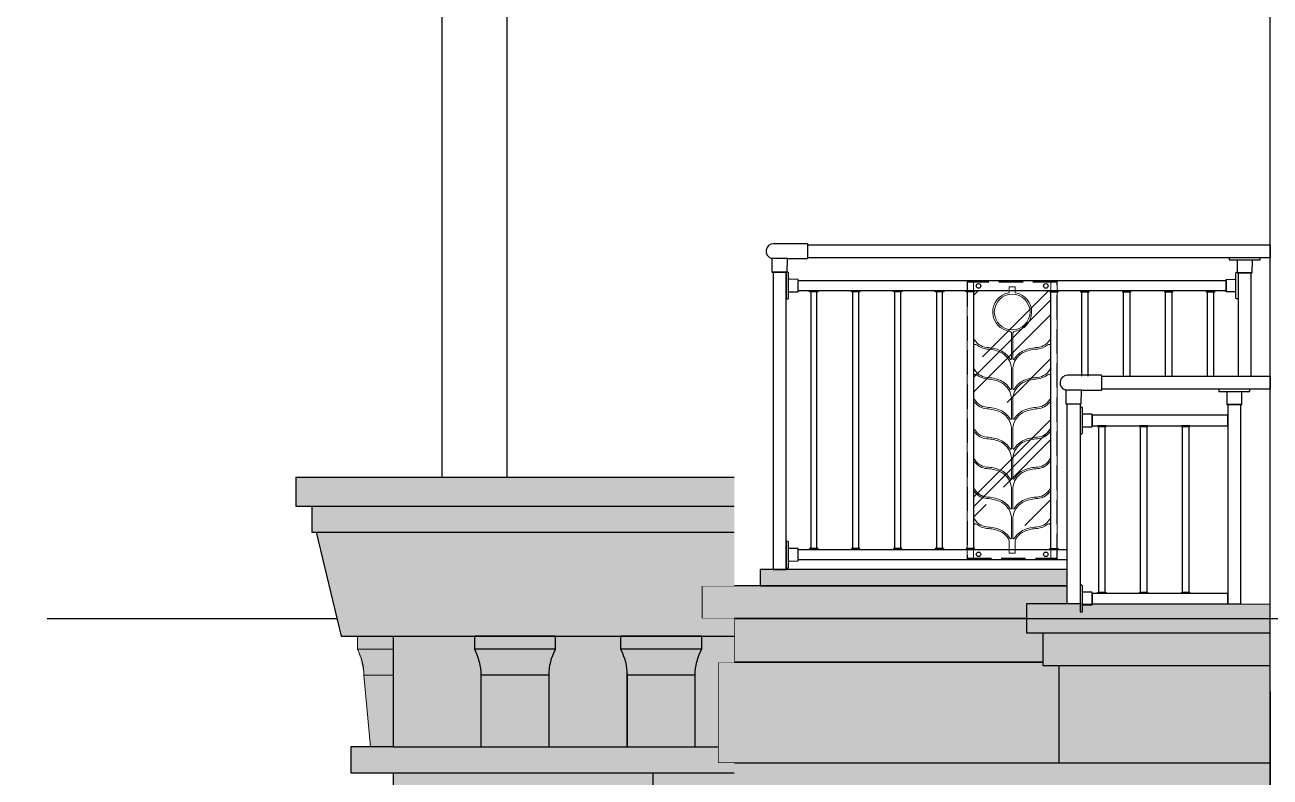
# Model space of a CAD drawing. Extents: x -12446 to 284554, y -295110 to 165007.
# Drawn here: x 126565 to 130399, y -247043 to -244728 of the extents above; entities that cross this region are included whole.
import ezdxf

# ---------------------------------------------------------------- set-up
doc = ezdxf.new("R2010")
doc.units = 0
doc.header["$LTSCALE"] = 1000
doc.linetypes.add('AX-14-E$0$DASH', pattern=[0.35, 0.25, -0.1])
doc.linetypes.add('AX-14-E$0$DOTE', pattern=[2.4200000000000004, 2, -0.2, 0.02, -0.2])
doc.layers.get('0').update_dxf_attribs({"linetype": 'CONTINUOUS'})
doc.layers.get('Defpoints').update_dxf_attribs({"linetype": 'CONTINUOUS'})
for name, color, linetype in [('A-Anno-Note', 241, 'CONTINUOUS'), ('AX-14-comp-tc$0$AX-T-LMCZ-Z$1$AX-13-E01-E03$0$家具与填充', 251, 'CONTINUOUS'), ('AX-14-comp-tc$0$灰褐色真石漆', 15, 'CONTINUOUS'), ('AX-14-E$0$A-Detl-Thin', 131, 'CONTINUOUS'), ('AX-14-E$0$A-elev-FIXT', 9, 'CONTINUOUS'), ('AX-14-E$0$A-elev-HRAL', 61, 'CONTINUOUS'), ('AX-14-E$0$A-Elev-line1', 53, 'CONTINUOUS'), ('AX-14-E$0$A-Elev-line3', 40, 'CONTINUOUS'), ('AX-14-E$0$A-elev-XFINE', 8, 'CONTINUOUS'), ('AX-14-E$0$PUB_HATCH', 8, 'CONTINUOUS'), ('AX-14-E$0$栏杆型材', 82, 'CONTINUOUS'), ('AX-14-E$0$阳台栏杆扶手', 82, 'CONTINUOUS')]:
    doc.layers.add(name, color=color, linetype=linetype)
doc.layers.add('AX-14-E$0$A-Grid', color=222, linetype='AX-14-E$0$DOTE', plot=False)
for name, color, linetype, lineweight in [('AX-14-E$0$A-Wall-stru', 4, 'CONTINUOUS', 30), ('AX-14-E$0$花形线', 241, 'CONTINUOUS', 15), ('AX-14-E$0$饰面层', 43, 'CONTINUOUS', 0)]:
    doc.layers.add(name, color=color, linetype=linetype, lineweight=lineweight)

# ---------------------------------------------------------------- blocks, each defined once
blk = doc.blocks.new('AX-14-E$0$4080转角立图')
at = {"layer": 'AX-14-E$0$A-elev-FIXT', "linetype": 'Continuous'}
blk.add_line((25.55522843915969, 41.9922859473736), (-24.30321649741381, 41.9922859473736), dxfattribs=at)
blk.add_lwpolyline([(-25.29782274598256, 42.9517344115302, -0.3271392253384975), (-24.22508311690763, 41.53998265002156), (-23.50000002561137, 0), (23.50000002561137, 0), (24.2073870995082, 40.52617865166394, -0.4091108014680134), (25.70715864608064, 42.00000004569301), (85.25000008335337, 42.00000003812602, 0.4142135623730951), (86.75000008707866, 43.50000004190952), (86.75000008707866, 86.50000009016367, 0.4142135623730951), (85.25000008335337, 88.00000009400537), (-18.75000002095476, 88.00000009400537, 0.8651570106099542)], format="xyb", close=True, dxfattribs=at)
blk = doc.blocks.new('AX-14-E$0$32固定座立面')
at = {"layer": 'AX-14-E$0$栏杆型材', "color": 6, "linetype": 'Continuous'}
blk.add_line((-7.000000000029103, -22.48393362967181), (-7.000000000029103, 22.48393362967181), dxfattribs=at)
blk.add_lwpolyline([(-7.000000000029103, -22.48393363013747, 0.4116598905253932), (-9.973820392653579, -19.48404786120226), (-36.00872653194528, -19.25684467663814, -0.411659890479309), (-36.99999999529972, -18.25688275466382), (-36.99999999529972, 18.25688275466382, -0.411659890479309), (-36.00872653194528, 19.25684467663814), (-9.973820392653579, 19.48404786120226, 0.4116598904800121), (-7.000000000029103, 22.48393362967181), (-7.000000000014551, 39.03737757549971, -0.4116598903650479), (-5.017453071239287, 41.03730142168934), (0, 41.08108807232929), (0, -41.08108807232929), (-5.017453071239287, -41.03730142167478, -0.41165989040972), (-7.000000000014551, -39.03737757517956)], format="xyb", close=True, dxfattribs=at)
blk = doc.blocks.new('AX-14-E$0$40固定座立图')
at = {"layer": 'AX-14-E$0$A-elev-HRAL', "color": 6, "linetype": 'Continuous'}
blk.add_line((-26.48393362914794, -7), (26.48393362914794, -6.999999999985447), dxfattribs=at)
blk.add_lwpolyline([(48.03730141787673, -5.017453072752687), (48.08108807106328, 0), (-48.08108807106328, 0), (-48.03730141787673, -5.017453072723583, 0.4116598905572963), (-46.03737757392809, -6.999999999985447), (-26.48393362913339, -7, -0.4116598905270585), (-23.48404786067839, -9.97382039311924), (-23.16957599873422, -46.00872653110127, 0.4116598905130126), (-22.16961407421331, -46.99999999710416), (22.16961407421331, -46.99999999710416, 0.4116598905256279), (23.16957599871967, -46.00872653104306), (23.48404786066385, -9.973820392930064, -0.4116598905116063), (26.48393362913339, -6.999999999985447), (46.03737757392809, -7.000000000014551, 0.4116598905572963)], format="xyb", close=True, dxfattribs=at)
blk = doc.blocks.new('*U292')
at = {"layer": 'AX-14-E$0$A-elev-HRAL', "ltscale": 10}
for points in [[(12.5000000000291, 257.9999999999854, -0.4142135623730951), (13.0000000000291, 257.4999999999854), (13.0000000000291, 255.4999999999854, -0.4142135623730951), (12.5000000000291, 254.9999999999854), (-12.4999999999709, 254.9999999999854, -0.4142135623730951), (-12.9999999999709, 255.4999999999854), (-12.9999999999709, 257.4999999999854, -0.4142135623730951), (-12.4999999999709, 257.9999999999854)], [(12.5000000000291, -258, 0.4142135623730951), (13.0000000000291, -257.5), (13.0000000000291, -255.5, 0.4142135623730951), (12.5000000000291, -255), (-12.4999999999709, -255, 0.4142135623730951), (-12.9999999999709, -255.5), (-12.9999999999709, -257.5, 0.4142135623730951), (-12.4999999999709, -258)]]:
    blk.add_lwpolyline(points, format="xyb", close=True, dxfattribs=at)
blk.add_lwpolyline([(-9.499999999970896, -255), (9.500000000029104, -255), (9.500000000029104, 254.9999999999854), (-9.499999999970896, 254.9999999999854)], close=True, dxfattribs=at)
blk = doc.blocks.new('AX-14-E$0$A$C44E360B9')
blk.add_wipeout([(21.52201051346492, 25.08124288590625), (646.5624737254673, 25.08124288590625), (646.5624737254673, 725.0812428859062), (21.52201051346492, 725.0812428859062)]).dxf.layer = 'AX-14-E$0$A-Detl-Thin'
at = {"layer": 'AX-14-E$0$栏杆型材'}
for points in [[(21.52201051346492, 640.0812428262434), (61.52201051346492, 640.0812428262434), (61.52201051346492, 25.08124288584804), (21.52201051346492, 25.08124288584804)], [(516.5624737252947, 604.9633142991224), (98.52201050880831, 604.9633142991224), (98.52201050880831, 572.9633142991224), (516.5624737252947, 572.9633142991224)], [(516.5624737251783, 57.08124288584804), (98.52201050880831, 57.08124288584804), (98.52201050880831, 25.08124288584804), (516.5624737251783, 25.08124288584804)]]:
    blk.add_lwpolyline(points, close=True, dxfattribs=at)
at = {"layer": 'AX-14-E$0$栏杆型材', "elevation": 0.0002104150417961952}
blk.add_lwpolyline([(556.5624737252947, 638.0812428887584), (516.5624737252947, 638.0812428887584), (516.5624737252947, 25.08124288584804), (556.5624737252947, 25.08124288584804)], close=True, dxfattribs=at)
at = {"layer": 'AX-14-E$0$阳台栏杆扶手'}
blk.add_lwpolyline([(646.5624737254693, 685.0812428859062), (128.2720106005436, 685.081242885848), (128.2720106005436, 725.081242885848), (646.5624737254693, 725.0812428859062)], close=True, dxfattribs=at)
at = {"layer": 'AX-14-E$0$A-elev-HRAL'}
for name, p in [('AX-14-E$0$4080转角立图', (41.52201051346492, 640.0812428262434)), ('AX-14-E$0$40固定座立图', (536.5624737252947, 685.081242885848, 0.0002104149164841726))]:
    blk.add_blockref(name, p, dxfattribs=at)
at = {"layer": 'AX-14-E$0$A-elev-HRAL', "xscale": -1}
for p in [(61.52201051346492, 588.9633142991224), (61.52201051346492, 41.08124288584804)]:
    blk.add_blockref('AX-14-E$0$32固定座立面', p, dxfattribs=at)
at = {"layer": 'AX-14-E$0$A-elev-HRAL', "color": 0, "linetype": 'ByBlock', "lineweight": -2, "extrusion": (0, 0, -1), "zscale": -1}
for p in [(-128.5220105134649, 315.081242885848, -0.0002104150417961952), (-257.5220105134649, 315.081242885848, -0.0002104150417961952), (-386.5220105134649, 315.081242885848, -0.0002104150417961952)]:
    blk.add_blockref('*U292', p, dxfattribs=at)
blk = doc.blocks.new('AX-14-E$0$螺帽01')
at = {"layer": 'AX-14-E$0$A-elev-XFINE', "linetype": 'Continuous'}
blk.add_lwpolyline([(-12.5, -3), (12.5, -3, 0.4142135623274548), (13, -2.500000000058208), (13, -0.5, 0.4142135624073697), (12.5, 0), (-12.5, 0, 0.4142135623954785), (-13, -0.5000000000582077), (-13, -2.500000000058208, 0.4142135623389978)], format="xyb", close=True, dxfattribs=at)
blk = doc.blocks.new('AX-14-E$0$麦穗铁花七')
at = {"layer": 'AX-14-E$0$花形线'}
for p, q in [((0, 0), (18.99999999837019, 0)), ((0, -856), (0, 0)), ((18.99999999837019, 0), (18.99999999837019, -170.711155415338)), ((257.9999999984866, 0), (276.9999999994179, 0)), ((257.9999999984866, -170.7111341095442), (257.9999999984866, 0)), ((276.9999999994179, 0), (276.9999999994179, -856)), ((147.9999999989523, -18), (128.9999999979045, -18)), ((128.9999999979045, -36), (128.9999999979045, -18)), ((147.9999999989523, -18), (147.9999999989523, -36)), ((135.9999999983702, -159.8090010967571), (135.9999999983702, -239.4770345227444)), ((140.9999999983702, -159.8090049135499), (140.9999999983702, -239.4770383395371)), ((18.99999999837019, -201.1872820074786), (18.99999999837019, -262.711171469884)), ((257.9999999984866, -262.7111501253676), (257.9999999984866, -201.1871012544143)), ((135.9999999984866, -331.4770447865594), (135.9999999983702, -265.8547116986592)), ((140.9999999983702, -265.8547229217947), (140.9999999983702, -331.4770411909558)), ((18.99999999837019, -293.1872854810208), (18.99999999837019, -354.7111647126731)), ((257.9999999984866, -354.711130782729), (257.9999999984866, -293.1870986134745)), ((18.99999999837019, -373.907845482463), (18.99999999837019, -446.7111638879869)), ((135.9999999984866, -423.4770315401256), (135.9999999984866, -357.8547183014452)), ((140.9999999983702, -357.8547259452753), (140.9999999983702, -423.4770334486384)), ((257.9999999984866, -446.7111310036853), (257.9999999984866, -373.9078454829287)), ((135.9999999984866, -515.4770334486384), (135.9999999984866, -449.8547259455081)), ((140.9999999983702, -449.8547335893381), (140.9999999983702, -515.4770320816897)), ((18.99999999837019, -465.9078454826958), (18.99999999837019, -538.711162801832)), ((257.9999999984866, -538.7111310788896), (257.9999999984866, -465.9078435169067)), ((18.99999999837019, -557.907845482463), (18.99999999837019, -630.711160156643)), ((135.9999999984866, -607.477033449104), (135.9999999984866, -541.8547183012124)), ((140.9999999983702, -541.8547335893381), (140.9999999983702, -607.4770353569183)), ((257.9999999984866, -630.7111320963595), (257.9999999984866, -557.9078474491835)), ((18.99999999837019, -649.9078474489506), (18.99999999837019, -722.7111475807615)), ((135.9999999984866, -699.4770315401256), (135.9999999984866, -633.8547259452753)), ((140.9999999983702, -633.8547259452753), (140.9999999983702, -699.4770353569183)), ((257.9999999984866, -722.7111363504082), (257.9999999984866, -649.9078454829287)), ((135.9999999984866, -791.4770306563005), (135.9999999984866, -725.8547451915219)), ((135.9999999984866, -791.4770326707512), (135.9999999984866, -725.8547451915219)), ((140.9999999983702, -725.854741233401), (140.9999999983702, -791.4770364877768)), ((19.00000032118987, -753.1872924522031), (18.99999999837019, -856)), ((257.9999999984866, -856.0000000002328), (257.9999999777647, -753.1872924517374)), ((129.0000000004657, -837), (128.9999995982507, -801.9999945529271)), ((147.9999999989523, -837), (147.9999983628513, -802.0000003913883)), ((147.9999999989523, -837), (129.0000000004657, -837)), ((18.99999999837019, -856), (0, -856)), ((276.9999999994179, -856), (257.9999999984866, -856))]:
    blk.add_line(p, q, dxfattribs=at)
blk.add_circle((138.499999997206, -95.24314306257293), 54.99999999978, dxfattribs=at)
for centre, radius, start, end in [((138.499999997206, -95.24314306257293), 59.99999999976, 99.11017015245682, 263.3741904625733), ((138.499999997206, -95.24314306257293), 59.99999999976009, 276.6258060255059, 80.88982984754318), ((28.99992061895318, -170.711155415338), 9.99992062057148, 179.9999551502032, 202.5284883252805), ((64.99784497800283, -155.7794758775854), 48.97177728634066, 202.52832141155, 264.7737600098847), ((130.9999995819526, -159.809001283953), 5.00000041654, 1.814268998284636e-06, 83.37418591651168), ((146.0000044916524, -159.8090049135499), 5.00000449324, 96.62589790626696, 180), ((212.0021558778826, -155.7794758775854), 48.97177728632563, 275.2262399968336, 337.4716623274784), ((247.9999247504165, -170.7111266891588), 10.00007524804463, 337.4717882479646, 359.9999574847405), ((25.49999844981357, -201.1872820074786), 6.499998451425752, 48.98171101870844, 180.0000087778603), ((64.99784497800283, -155.7794758775854), 53.68263728631816, 228.9817191078223, 264.9128929945838), ((55.93757898756303, -326.4905961589538), 117.3187729925896, 67.96278900687564, 87.89940200339474), ((55.94803452724591, -326.4064713339903), 121.9451817465887, 67.87781100030634, 87.84333800098148), ((74.66155586054083, -274.6333636271884), 62.26028161721909, 11.9892397155874, 66.0286990006087), ((74.66155586054083, -274.6333636271884), 66.97114161719942, 30.64552738469729, 66.02869900788912), ((202.3384449953446, -274.6333636271884), 62.26028161718629, 113.9713010066717, 168.0107706737014), ((202.3384449953446, -274.6333636271884), 66.97114161718169, 113.9713010066717, 149.3544757168593), ((221.0519663286395, -326.4064713339903), 121.9451817465887, 92.15666199901852, 112.1221889996937), ((221.062421868206, -326.4905961589538), 117.3187729925896, 92.10059800328618, 112.0372110004021), ((212.0021558778826, -155.7794758775854), 53.68263728632237, 275.0871070054162, 311.0182802819995), ((251.5000015494879, -201.1872820074786), 6.499998451425752, 359.9999912221397, 131.0182889898809), ((28.99992061895318, -262.7111537519377), 9.99992062057148, 179.9999551502032, 202.5284883252805), ((64.99784497800283, -247.779474214185), 48.97177728634066, 202.52832141155, 264.7737600098847), ((133.9999996210681, -239.4770338968956), 2.000000377318267, 210.6455399846023, 359.9999917557482), ((116.00015786523, -265.8547116986592), 19.99984213317512, 359.9999763211216, 11.98931049959208), ((142.9999995556427, -239.4770383395371), 1.999999557308492, 179.9999903150052, 329.3544905043871), ((160.9999104849994, -265.8547229217947), 19.99991048663023, 168.0107305257201, 180.0000134335947), ((212.0021558778826, -247.779474214185), 48.97177728632563, 275.2262399968336, 337.4716623274784), ((247.9999247504165, -262.7111250257585), 10.00007524804463, 337.4717882479646, 359.9999574847405), ((25.49999844981357, -293.1872803440783), 6.499998451425752, 48.98171101870844, 180.0000087778603), ((64.99784497800283, -247.779474214185), 53.68263728631816, 228.9817191078223, 264.9128929945838), ((55.93757898767944, -418.4905944955535), 117.3187729925896, 67.96278900687564, 87.89940200339474), ((55.94803452724591, -418.40646967059), 121.9451817465887, 67.87781100030634, 87.84333800098148), ((74.66155586054083, -366.633361963788), 66.97114161719942, 30.64552738469729, 66.02869900788912), ((202.3384449953446, -366.633361963788), 66.97114161718169, 113.9713010066717, 149.3544757168593), ((221.0519663286395, -418.40646967059), 121.9451817465887, 92.15666199901852, 112.1221889996937), ((221.0624218683224, -418.4905944955535), 117.3187729925896, 92.10059800328618, 112.0372110004021), ((212.0021558778826, -247.779474214185), 53.68263728632237, 275.0871070054162, 311.0182802819995), ((251.5000015496043, -293.1872803440783), 6.499998451425752, 359.9999912221397, 131.0182889898809), ((74.66155586054083, -366.633361963788), 62.26028161721909, 11.9892397155874, 66.0286990006087), ((133.9999996210681, -331.4770322334953), 2.000000377318267, 210.6455399846023, 359.9999917557482), ((142.9999995557591, -331.4770366761368), 1.999999557308492, 179.9999903150052, 329.3544905043871), ((202.3384449953446, -366.633361963788), 62.26028161718629, 113.9713010066717, 168.0107706737014), ((28.99992061895318, -354.7111537519377), 9.99992062057148, 179.9999551502032, 202.5284883252805), ((20.99999995273538, -373.9078454498667), 1.999999954337312, 37.80011585551426, 180.0000009338149), ((64.99784497800283, -339.779474214185), 48.97177728634066, 202.52832141155, 264.7737600098847), ((64.99784497800283, -339.779474214185), 53.68263728631146, 217.8001173893317, 264.9128929945838), ((116.00015786523, -357.8547100352589), 19.99984213317512, 359.9999763211216, 11.98931049959208), ((160.9999104849994, -357.8547212583944), 19.99991048663023, 168.0107305257201, 180.0000134335947), ((212.0021558778826, -339.779474214185), 48.97177728632563, 275.2262399968336, 337.4716623274784), ((212.0021558778826, -339.779474214185), 53.68263728631881, 275.0871070054162, 322.1998820658076), ((256.0000005458714, -373.9078450917732), 1.999999452546983, 359.9999887942209, 142.1999005235995), ((247.9999247504165, -354.7111250257585), 10.00007524804463, 337.4717882479646, 359.9999574847405), ((55.93757898767944, -510.4905944955535), 117.3187729925896, 67.96278900687564, 87.89940200339474), ((55.94803452724591, -510.40646967059), 121.9451817465887, 67.87781100030634, 87.84333800098148), ((74.66155586054083, -458.633361963788), 62.2602816172185, 11.98922958450277, 66.02869900788912), ((74.66155586054083, -458.633361963788), 66.97114161719377, 30.64552808971666, 66.0286990006087), ((202.3384449953446, -458.633361963788), 62.26028161718337, 113.9713010066717, 168.0107808078137), ((202.3384449953446, -458.633361963788), 66.97114161718247, 113.9713010066717, 149.3544736496994), ((221.0519663286395, -510.40646967059), 121.9451817465887, 92.15666199901852, 112.1221889996937), ((221.0624218683224, -510.4905944955535), 117.3187729925896, 92.10059800328618, 112.0372110004021), ((28.99992061895318, -446.7111537519377), 9.99992062057148, 179.9999551502032, 202.5284883252805), ((64.99784497800283, -431.779474214185), 48.97177728634066, 202.52832141155, 264.7737600098847), ((133.9999992811354, -423.4770309927408), 2.000000717247605, 210.6455520372097, 359.9999843252495), ((116.0000126780942, -449.8547252812423), 19.99998732036015, 359.9999980923495, 11.9892352526368), ((143.0000005568145, -423.4770330225583), 2.000000558398869, 180.0000121929549, 329.3544549905359), ((161.0000556670129, -449.8547365039121), 20.00005566859294, 168.0108057648156, 179.9999916490265), ((212.0021558778826, -431.779474214185), 48.97177728632563, 275.2262399968336, 337.4716623274784), ((247.9999247504165, -446.7111250257585), 10.00007524804463, 337.4717882479646, 359.9999574847405), ((20.99999995273538, -465.9078454498667), 1.999999954382771, 37.80011585551426, 180.0000009338149), ((64.99784497800283, -431.779474214185), 53.68263728631879, 217.8001173893317, 264.9128929945838), ((55.93757898767944, -602.4905944955535), 117.3187729925896, 67.96278900687564, 87.89940200339474), ((55.94803452724591, -602.40646967059), 121.9451817465887, 67.87781100030634, 87.84333800098148), ((74.66155586054083, -550.633361963788), 62.26028161721916, 11.9892397155874, 66.0286990006087), ((74.66155586054083, -550.633361963788), 66.97114161718834, 30.64552672786852, 66.0286990006087), ((202.3384449953446, -550.633361963788), 62.26028161718175, 113.9713010066717, 168.0107808078137), ((202.3384449953446, -550.633361963788), 66.97114161718883, 113.9713010066717, 149.3544731255674), ((202.3384449953446, -550.633361963788), 66.97114161718528, 113.9713010066717, 149.3544723301044), ((221.0519663286395, -602.40646967059), 121.9451817465887, 92.15666199901852, 112.1221889996937), ((221.0624218683224, -602.4905944955535), 117.3187729925896, 92.10059800328618, 112.0372110004021), ((212.0021558778826, -431.779474214185), 53.68263728631785, 275.0871070054162, 322.1998836556749), ((256.0000014370307, -465.9078424889594), 1.999998561419298, 359.9999705448092, 142.1999321915944), ((133.9999999423744, -515.4770334060304), 2.000000056026527, 210.6455285991977, 359.9999987860406), ((143.000000814558, -515.4770320816897), 2.000000816175488, 180.0000178358651, 329.3544458443715), ((28.99992061895318, -538.7111537519377), 9.99992062057148, 179.9999551502032, 202.5284883252805), ((20.99999995273538, -557.9078454498667), 1.999999954343679, 37.80011585551426, 180.0000009338149), ((64.99784497800283, -523.779474214185), 48.97177728634066, 202.52832141155, 264.7737600098847), ((64.99784497800283, -523.779474214185), 53.6826372863135, 217.7394217313141, 264.9128929945838), ((55.94803452724591, -694.40646967059), 121.9451817465887, 67.87781100030634, 87.84333800098148), ((116.0001578651136, -541.8547100352589), 19.99984213332742, 359.9999763211216, 11.98931049959208), ((161.0000556738814, -541.8547365046106), 20.00005567548281, 168.0108057648156, 179.9999916490265), ((221.0519663286395, -694.40646967059), 121.9451817465887, 92.15666199901852, 112.1221889996937), ((212.0021558778826, -523.779474214185), 48.97177728632563, 275.2262399968336, 337.4716623274784), ((212.0021558778826, -523.779474214185), 53.68263728631717, 275.0871070054162, 322.1998804661045), ((255.9999996545957, -557.9078476950526), 2.000000343841308, 7.043632581575615e-06, 142.1998688660991), ((247.9999247504165, -538.7111250257585), 10.00007524804463, 337.4717882479646, 359.9999574847405), ((55.93757898767944, -694.4905944955535), 117.3187729925896, 67.96278900687564, 87.89940200339474), ((74.66155586054083, -642.633361963788), 62.26028161721518, 11.98922958450277, 66.02869900788912), ((74.66155586054083, -642.633361963788), 66.97114161718936, 30.64552672786852, 66.0286990006087), ((133.9999999423744, -607.4770334060304), 2.000000056028064, 210.6455285991977, 359.9999987860406), ((142.9999998958083, -607.4770354351494), 1.999999897337604, 179.9999977588442, 329.3544784270468), ((202.3384449953446, -642.633361963788), 62.26028161718352, 113.9713010066717, 168.0107706737014), ((202.3384449953446, -642.633361963788), 66.97114161717674, 113.9713010066717, 149.3544750126236), ((221.0624218683224, -694.4905944955535), 117.3187729925896, 92.10059800328618, 112.0372110004021), ((28.99992061895318, -630.7111537519377), 9.99992062057148, 179.9999551502032, 202.5284883252805), ((21.0000008441275, -649.907848053379), 2.000000845725598, 37.8001475235092, 179.9999826844032), ((64.99784497800283, -615.779474214185), 48.97177728634066, 202.52832141155, 264.7737600098847), ((64.99784497800283, -615.779474214185), 48.97177728633999, 202.52832141155, 264.7737600098847), ((64.99784497800283, -615.779474214185), 53.6826372863171, 217.8001200227063, 264.9128930012645), ((64.99784497800283, -615.779474214185), 53.6826372863156, 220.661554955366, 264.9128929945838), ((116.0000126805389, -633.8547252810095), 19.99998731784082, 359.9999980923495, 11.9892352526368), ((160.9999104847666, -633.8547212583944), 19.99991048630236, 168.0107305257201, 180.0000134335947), ((212.0021558778826, -615.779474214185), 48.97177728632563, 275.2262399968336, 339.9297405111478), ((212.0021558778826, -615.779474214185), 48.97177728632563, 275.2262399968336, 337.4716623274784), ((212.0021558778826, -615.779474214185), 53.68263728632092, 275.0871070054162, 322.1998827292423), ((212.0021558778826, -615.779474214185), 53.68263728631741, 275.0871070054162, 319.3384430893524), ((256.0000005458714, -649.9078450917732), 1.999999452543224, 359.9999887942209, 142.1999005235995), ((247.9999247504165, -630.7111250257585), 10.00007524804463, 337.4717882479646, 359.9999574847405), ((55.93757898767944, -786.4905944955535), 117.3187729925896, 67.96278900687564, 87.89940200339474), ((55.94803452724591, -786.40646967059), 121.9451817465887, 67.87781100030634, 87.84333800098148), ((74.66155586054083, -734.633361963788), 62.2602816172191, 11.98920405565542, 66.0286990006087), ((74.66155586054083, -734.633361963788), 66.97114161718707, 33.5140883673936, 66.02869900788912), ((74.66155586054083, -734.633361963788), 66.97114161719884, 30.64552878465425, 66.02869900788912), ((202.3384449953446, -734.633361963788), 62.26028161718613, 113.9713010066717, 168.0107909358706), ((202.3384449953446, -734.633361963788), 66.97114161717755, 113.9713010066717, 149.3544751038509), ((202.3384449953446, -734.633361963788), 66.97114161718214, 113.9713010066717, 146.4859096627437), ((221.0519663286395, -786.40646967059), 121.9451817465887, 92.15666199901852, 112.1221889996937), ((221.0624218683224, -786.4905944955535), 117.3187729925896, 92.10059800328618, 112.0372110004021), ((28.99997187592089, -722.7111446738709), 9.999971877552907, 179.999984111806, 202.52839555206), ((64.99784497800283, -707.7794753448106), 48.97177728634332, 202.5283364180262, 264.7737600031664), ((133.9999992812518, -699.4770309929736), 2.000000717230917, 210.6455520487924, 359.9999843252495), ((115.9996471068589, -725.8547636691947), 20.00035289156211, 5.293396606758375e-05, 11.98904582984367), ((142.9999998958083, -699.4770354351494), 1.999999897376712, 179.9999977588442, 329.3544784270468), ((161.0002008653246, -725.8547517508268), 20.00020086689259, 168.0108810035033, 179.9999698777985), ((212.0021558778826, -707.7794753448106), 48.97177728632563, 275.2262399968336, 337.4716588511947), ((247.9999502144055, -722.711131228134), 10.00004978409319, 337.471742154263, 359.9999718788305), ((25.49999844981357, -753.1872914559208), 6.499998451425752, 48.98171101870844, 180.0000087778603), ((64.99784497800283, -707.7794753448106), 53.68263728630832, 228.9817253492229, 264.9128930012645), ((55.93757898767944, -878.490595626412), 117.3187729925896, 67.96278900687564, 87.89940200339474), ((55.94803452724591, -878.4064708014484), 121.9451817465887, 67.87781100030634, 87.84333800098148), ((74.66155586054083, -826.6333630944137), 66.97114161719243, 30.64552808971666, 66.0286990006087), ((202.3384449953446, -826.6333630944137), 66.97114161717832, 113.9713010066717, 149.3544750126236), ((221.0519663286395, -878.4064708014484), 121.9451817465887, 92.15666199901852, 112.1221889996937), ((221.0624218683224, -878.490595626412), 117.3187729925896, 92.10059800328618, 112.0372110004021), ((212.0021558778826, -707.7794753448106), 53.68263728631764, 275.0871069987355, 311.0182740408725), ((251.5000015496043, -753.1872914559208), 6.499998451425752, 359.9999912221397, 131.0182889898809), ((74.66155586054083, -826.6333630944137), 62.26028161722146, 35.65450653499575, 66.02869899332832), ((109.0000233292812, -801.9999908928294), 19.99997667117735, 359.9999895145924, 35.65455139086912), ((133.9999992811354, -791.4770321235992), 2.000000717276533, 210.6455520487924, 359.9999843252495), ((133.9999992811354, -791.4770321235992), 2.000000717276533, 210.6455520487924, 359.9999843252495), ((142.9999998956919, -791.4770365660079), 1.999999897328129, 179.9999977588442, 329.3544784270468), ((168.0000024933834, -802.0000003913883), 20.00000249452797, 144.3454889800267, 179.9999988794221), ((202.3384449953446, -826.6333630944137), 62.26028161719142, 113.9713010066717, 144.3454841976421)]:
    blk.add_arc(centre, radius, start, end, dxfattribs=at)
blk = doc.blocks.new('AX-14-E$0$dzfrherhrahewtj')
at = {"layer": 'AX-14-E$0$PUB_HATCH'}
h = blk.add_hatch(dxfattribs=at)
h.set_pattern_fill('AR-RROOF', color=256, scale=180, angle=45, style=0)
h.set_pattern_definition([(45, (42992.22653881763, -206915.0918544501), (193.9735322150937, 517.2627525735832), [3429, -457.2, 1143, -228.6]), (45, (43126.3915652663, -206619.2822178221), (-376.6319417176403, 53.3427213591508), [685.8, -75.43799999999999, 1371.6, -171.45]), (45, (42935.65092525468, -206696.871630708), (732.2500841119789, 948.8538617521667), [1828.8, -320.04, 914.4, -228.6])])
h.paths.add_polyline_path([(125154.5574880044, -257346.411048068), (124915.5574880105, -257346.411048068), (124915.5574880105, -258142.4110480678), (125154.5574880044, -258142.4110480678)])
at = {"layer": 'AX-14-E$0$A-elev-HRAL', "ltscale": 10, "elevation": 2.476851285730121e-06}
for points in [[(124436.8074880035, -257346.4110480678, -0.4142135623730951), (124437.3074880035, -257346.9110480678), (124437.3074880035, -257348.9110480678, -0.4142135623730951), (124436.8074880035, -257349.4110480678), (124411.8074880035, -257349.4110480678, -0.4142135623730951), (124411.3074880035, -257348.9110480678), (124411.3074880035, -257346.9110480678, -0.4142135623730951), (124411.8074880035, -257346.4110480678)], [(124565.8074880035, -257346.4110480678, -0.4142135623730951), (124566.3074880035, -257346.9110480678), (124566.3074880035, -257348.9110480678, -0.4142135623730951), (124565.8074880035, -257349.4110480678), (124540.8074880035, -257349.4110480678, -0.4142135623730951), (124540.3074880035, -257348.9110480678), (124540.3074880035, -257346.9110480678, -0.4142135623730951), (124540.8074880035, -257346.4110480678)], [(124694.8074880035, -257346.4110480678, -0.4142135623730951), (124695.3074880035, -257346.9110480678), (124695.3074880035, -257348.9110480678, -0.4142135623730951), (124694.8074880035, -257349.4110480678), (124669.8074880035, -257349.4110480678, -0.4142135623730951), (124669.3074880035, -257348.9110480678), (124669.3074880035, -257346.9110480678, -0.4142135623730951), (124669.8074880035, -257346.4110480678)], [(124823.8074880035, -257346.4110480678, -0.4142135623730951), (124824.3074880035, -257346.9110480678), (124824.3074880035, -257348.9110480678, -0.4142135623730951), (124823.8074880035, -257349.4110480678), (124798.8074880035, -257349.4110480678, -0.4142135623730951), (124798.3074880035, -257348.9110480678), (124798.3074880035, -257346.9110480678, -0.4142135623730951), (124798.8074880035, -257346.4110480678)], [(125246.307488003, -257346.4110480678, 0.4142135623730951), (125245.807488003, -257346.9110480678), (125245.807488003, -257348.9110480678, 0.4142135623730951), (125246.307488003, -257349.4110480678), (125271.307488003, -257349.4110480678, 0.4142135623730951), (125271.807488003, -257348.9110480678), (125271.807488003, -257346.9110480678, 0.4142135623730951), (125271.307488003, -257346.4110480678)], [(125375.307488003, -257346.4110480678, 0.4142135623730951), (125374.807488003, -257346.9110480678), (125374.807488003, -257348.9110480678, 0.4142135623730951), (125375.307488003, -257349.4110480678), (125400.307488003, -257349.4110480678, 0.4142135623730951), (125400.807488003, -257348.9110480678), (125400.807488003, -257346.9110480678, 0.4142135623730951), (125400.307488003, -257346.4110480678)], [(125504.307488003, -257346.4110480678, 0.4142135623730951), (125503.807488003, -257346.9110480678), (125503.807488003, -257348.9110480678, 0.4142135623730951), (125504.307488003, -257349.4110480678), (125529.307488003, -257349.4110480678, 0.4142135623730951), (125529.807488003, -257348.9110480678), (125529.807488003, -257346.9110480678, 0.4142135623730951), (125529.307488003, -257346.4110480678)], [(125633.307488003, -257346.4110480678, 0.4142135623730951), (125632.807488003, -257346.9110480678), (125632.807488003, -257348.9110480678, 0.4142135623730951), (125633.307488003, -257349.4110480678), (125658.307488003, -257349.4110480678, 0.4142135623730951), (125658.807488003, -257348.9110480678), (125658.807488003, -257346.9110480678, 0.4142135623730951), (125658.307488003, -257346.4110480678)], [(124436.8074880035, -258142.4110480678, 0.4142135623730951), (124437.3074880035, -258141.9110480678), (124437.3074880035, -258139.9110480678, 0.4142135623730951), (124436.8074880035, -258139.4110480678), (124411.8074880035, -258139.4110480678, 0.4142135623730951), (124411.3074880035, -258139.9110480678), (124411.3074880035, -258141.9110480678, 0.4142135623730951), (124411.8074880035, -258142.4110480678)], [(124565.8074880035, -258142.4110480678, 0.4142135623730951), (124566.3074880035, -258141.9110480678), (124566.3074880035, -258139.9110480678, 0.4142135623730951), (124565.8074880035, -258139.4110480678), (124540.8074880035, -258139.4110480678, 0.4142135623730951), (124540.3074880035, -258139.9110480678), (124540.3074880035, -258141.9110480678, 0.4142135623730951), (124540.8074880035, -258142.4110480678)], [(124694.8074880035, -258142.4110480678, 0.4142135623730951), (124695.3074880035, -258141.9110480678), (124695.3074880035, -258139.9110480678, 0.4142135623730951), (124694.8074880035, -258139.4110480678), (124669.8074880035, -258139.4110480678, 0.4142135623730951), (124669.3074880035, -258139.9110480678), (124669.3074880035, -258141.9110480678, 0.4142135623730951), (124669.8074880035, -258142.4110480678)], [(124823.8074880035, -258142.4110480678, 0.4142135623730951), (124824.3074880035, -258141.9110480678), (124824.3074880035, -258139.9110480678, 0.4142135623730951), (124823.8074880035, -258139.4110480678), (124798.8074880035, -258139.4110480678, 0.4142135623730951), (124798.3074880035, -258139.9110480678), (124798.3074880035, -258141.9110480678, 0.4142135623730951), (124798.8074880035, -258142.4110480678)], [(125246.307488003, -258142.4110480678, -0.4142135623730951), (125245.807488003, -258141.9110480678), (125245.807488003, -258139.9110480678, -0.4142135623730951), (125246.307488003, -258139.4110480678), (125271.307488003, -258139.4110480678, -0.4142135623730951), (125271.807488003, -258139.9110480678), (125271.807488003, -258141.9110480678, -0.4142135623730951), (125271.307488003, -258142.4110480678)], [(125375.307488003, -258142.4110480678, -0.4142135623730951), (125374.807488003, -258141.9110480678), (125374.807488003, -258139.9110480678, -0.4142135623730951), (125375.307488003, -258139.4110480678), (125400.307488003, -258139.4110480678, -0.4142135623730951), (125400.807488003, -258139.9110480678), (125400.807488003, -258141.9110480678, -0.4142135623730951), (125400.307488003, -258142.4110480678)], [(125504.307488003, -258142.4110480678, -0.4142135623730951), (125503.807488003, -258141.9110480678), (125503.807488003, -258139.9110480678, -0.4142135623730951), (125504.307488003, -258139.4110480678), (125529.307488003, -258139.4110480678, -0.4142135623730951), (125529.807488003, -258139.9110480678), (125529.807488003, -258141.9110480678, -0.4142135623730951), (125529.307488003, -258142.4110480678)], [(125633.307488003, -258142.4110480678, -0.4142135623730951), (125632.807488003, -258141.9110480678), (125632.807488003, -258139.9110480678, -0.4142135623730951), (125633.307488003, -258139.4110480678), (125658.307488003, -258139.4110480678, -0.4142135623730951), (125658.807488003, -258139.9110480678), (125658.807488003, -258141.9110480678, -0.4142135623730951), (125658.307488003, -258142.4110480678)]]:
    blk.add_lwpolyline(points, format="xyb", close=True, dxfattribs=at)
for points in [[(124414.8074880035, -258139.4110480678), (124433.8074880035, -258139.4110480678), (124433.8074880035, -257349.4110480678), (124414.8074880035, -257349.4110480678)], [(124543.8074880035, -258139.4110480678), (124562.8074880035, -258139.4110480678), (124562.8074880035, -257349.4110480678), (124543.8074880035, -257349.4110480678)], [(124672.8074880035, -258139.4110480678), (124691.8074880035, -258139.4110480678), (124691.8074880035, -257349.4110480678), (124672.8074880035, -257349.4110480678)], [(124801.8074880035, -258139.4110480678), (124820.8074880035, -258139.4110480678), (124820.8074880035, -257349.4110480678), (124801.8074880035, -257349.4110480678)], [(125268.307488003, -258139.4110480678), (125249.307488003, -258139.4110480678), (125249.307488003, -257349.4110480678), (125268.307488003, -257349.4110480678)], [(125397.307488003, -258139.4110480678), (125378.307488003, -258139.4110480678), (125378.307488003, -257349.4110480678), (125397.307488003, -257349.4110480678)], [(125526.307488003, -258139.4110480678), (125507.307488003, -258139.4110480678), (125507.307488003, -257349.4110480678), (125526.307488003, -257349.4110480678)], [(125655.307488003, -258139.4110480678), (125636.307488003, -258139.4110480678), (125636.307488003, -257349.4110480678), (125655.307488003, -257349.4110480678)]]:
    blk.add_lwpolyline(points, close=True, dxfattribs=at)
at = {"layer": 'AX-14-E$0$栏杆型材'}
for points, elevation in [([(124299.057488003, -258204.4110480678), (124339.057488003, -258204.4110480678), (124339.057488003, -257289.4110481276), (124299.057488003, -257289.4110481276)], 2.476851285733862e-06), ([(125771.057488003, -257291.411048065), (125731.057488003, -257291.411048065), (125731.057488003, -258204.4110480678), (125771.057488003, -258204.4110480678)], 0.0001398346891335208), ([(124376.0574879984, -257314.4110480678), (125694.0574880077, -257314.4110480678), (125694.0574880077, -257346.4110480678), (124376.0574879984, -257346.4110480678)], 2.479785750007866e-06), ([(124376.0574879984, -258142.4110480678), (125694.0574880077, -258142.4110480678), (125694.0574880077, -258174.4110480678), (124376.0574879984, -258174.4110480678)], 2.479785750007866e-06)]:
    blk.add_lwpolyline(points, close=True, dxfattribs=dict(at, elevation=elevation))
for centre in [(124931.5574880035, -257331.4110480678, -0.0001373576193179979), (125138.557488003, -257331.4110480678, -0.0001373576193179979), (124931.5574880035, -258157.4110480678, -0.0001373576193179979), (125138.557488003, -258157.4110480678, -0.0001373576193179979)]:
    blk.add_circle(centre, 7, dxfattribs=at)
at = {"layer": 'AX-14-E$0$阳台栏杆扶手', "elevation": -0.0001354521091711663}
blk.add_lwpolyline([(124405.8074880901, -257204.411048068), (125829.2327984533, -257204.411048068), (125829.2327984533, -257244.411048068), (124405.8074880901, -257244.411048068)], close=True, dxfattribs=at)
at = {"layer": 'Defpoints', "linetype": 'AX-14-E$0$DASH', "ltscale": 0.3, "elevation": -0.0001373576193179979}
blk.add_lwpolyline([(125173.557488003, -257319.4110480678), (124896.5574880035, -257319.4110480678), (124896.5574880035, -258169.4110480678), (125173.557488003, -258169.4110480678)], close=True, dxfattribs=at)
at = {"layer": 'Defpoints', "elevation": -0.0001373576193179979}
blk.add_lwpolyline([(125154.5574880044, -257346.411048068), (124915.5574880105, -257346.411048068), (124915.5574880105, -258142.4110480678), (125154.5574880044, -258142.4110480678)], close=True, dxfattribs=at)
for name, p in [('AX-14-E$0$4080转角立图', (124319.057488003, -257289.4110481276, 2.476851285733862e-06)), ('AX-14-E$0$40固定座立图', (125751.057488003, -257244.4110480678)), ('AX-14-E$0$32固定座立面', (125731.057488003, -257330.4110480678)), ('AX-14-E$0$螺帽01', (125164.057488003, -257346.4110480678, -0.0001373576193179979)), ('AX-14-E$0$32固定座立面', (125731.057488003, -258158.4110480678))]:
    blk.add_blockref(name, p)
at = {"xscale": -1}
for name, p in [('AX-14-E$0$32固定座立面', (124339.057488003, -257330.4110480678, 2.476851285733862e-06)), ('AX-14-E$0$麦穗铁花七', (125173.5574880026, -257316.4110480673, -0.0001373605658066818)), ('AX-14-E$0$螺帽01', (124906.0574880012, -257346.4110480678, -0.0001373576193179979)), ('AX-14-E$0$32固定座立面', (124339.057488003, -258158.4110480678, 2.476851285733862e-06))]:
    blk.add_blockref(name, p, dxfattribs=at)
at = {"rotation": 180}
blk.add_blockref('AX-14-E$0$螺帽01', (124906.0574880012, -258142.4110480678, -0.0001373546848537238), dxfattribs=at)
at = {"xscale": -1, "rotation": 180}
blk.add_blockref('AX-14-E$0$螺帽01', (125164.057488003, -258142.4110480678, -0.0001373546848537238), dxfattribs=at)
blk = doc.blocks.new('AX-14-E$0$KAICHANGYANGTAI3')
at = {"layer": 'AX-14-E$0$A-Detl-Thin'}
blk.add_line((201997.0202580151, 144633.9898686382, 3.083825116274863e-09), (201997.0202580151, 146178.9898686412, 3.071800706432471e-09), dxfattribs=at)
at = {"layer": 'AX-14-E$0$A-Detl-Thin', "elevation": 3.083825116274863e-09}
for points in [[(201997.0202580151, 145228.9898686383), (200426.8447811685, 145228.9898686383), (200426.8447811685, 145178.9898686383), (201997.0202580151, 145178.9898686383)], [(201997.0202580151, 145178.9898686383), (200247.0202580151, 145178.9898686383), (200247.0202580151, 145078.9898686378), (201247.0202580151, 145078.9898686378)], [(201247.0202580151, 145078.9898686378), (200347.0202580151, 145078.9898686378), (200347.0202580151, 144943.9898778909), (201297.0202580151, 144943.9898778909)], [(201297.0202580151, 144943.9898778909), (200297.0202580151, 144943.9898778909), (200297.0202580151, 144633.9898686382), (201997.0202580151, 144633.9898686382)]]:
    blk.add_lwpolyline(points, dxfattribs=at)
blk.add_blockref('AX-14-E$0$dzfrherhrahewtj', (76167.78745956186, 403433.4009167061, 0.0001354551929962826))
blk = doc.blocks.new('AX-14-E$0$SKLJGHSUGISWHGIWGWSLGSG544655')
at = {"layer": 'AX-14-E$0$A-Detl-Thin'}
for p, q in [((2939.999779394944, 810.0000982371857), (3489.999779394944, 810.0000982371857)), ((2789.999779394944, 720.000098237244), (3489.999779394944, 720.000098237244)), ((2839.999779394944, 620.000098237244), (3489.999779394944, 620.000098237244)), ((2939.999779394944, 320.0000982373022), (3489.999779394944, 320.0000982373022))]:
    blk.add_line(p, q, dxfattribs=at)
at = {"layer": 'AX-14-E$0$A-Wall-stru'}
for points in [[(2939.999779394944, 810.0000982371857), (2739.999779394944, 810.0000982371857), (2739.999779394944, 720.000098237244), (2789.999779394944, 720.000098237244), (2789.999779394944, 620.000098237244), (2839.999779394944, 620.000098237244), (2839.999779394944, 320.0000982373022), (2939.999779394944, 320.0000982373022)], [(3489.999779394944, 540.000098237244), (3489.999779394944, 100.0000982371857), (3439.999779394944, 100.0000982371857), (3439.999779394944, 9.823718573898077e-05), (3489.999779394944, 9.823718573898077e-05)]]:
    blk.add_lwpolyline(points, dxfattribs=at)
at = {"layer": 'AX-14-E$0$A-Detl-Thin'}
blk.add_blockref('AX-14-E$0$KAICHANGYANGTAI3', (-198507.0204786202, -144313.989770401, -3.083825116274863e-09), dxfattribs=at)
blk.add_blockref('AX-14-E$0$A$C44E360B9', (2843.437305669475, 784.9188553512795), dxfattribs=at)
blk.add_line((3489.999779394944, 9.823718573898077e-05), (3489.999779394944, 2950.000098237186), dxfattribs=at)
blk = doc.blocks.new('AX-14-comp-tc')
at = {"layer": 'AX-14-comp-tc$0$AX-T-LMCZ-Z$1$AX-13-E01-E03$0$家具与填充'}
h = blk.add_hatch(dxfattribs=at)
h.set_pattern_fill('AR-SAND', color=256, scale=24)
h.set_pattern_definition([(37.50000000000001, (-0.0001160723913926631, 0), (-1.92003755518086, 58.72958847952108), [0, -46.3296, 0, -51.816, 0, -49.53]), (7.499999999999999, (-0.0001160723913926631, 0), (53.94279397656031, 86.0190120682025), [0, -24.9936, 0, -41.7576, 0, -16.002]), (327.5, (-37.4905160723938, 0), (94.91908442897494, 0.172462161425484), [0, -15.24, 0, -54.864, 0, -71.628]), (317.5, (-37.4905160723938, 0), (91.62677429667568, 26.75151879086595), [0, -7.62, 0, -35.9664, 0, -41.148])])
h.paths.add_polyline_path([(127246.0470777015, -252541.8819860085), (128596.0470694836, -252541.8819860085), (128596.0470694837, -252876.8819860085), (128675.8715972965, -252876.8819860085), (128675.8715972965, -252826.8819860085), (129621.0066109312, -252826.8819860085), (129621.0066109312, -252931.8819860087), (129496.0470741432, -252931.8819860087), (129496.0470741432, -253021.8819860086), (129546.0470741432, -253021.8819860086), (129546.0470741432, -253121.8819860086), (129596.0470741432, -253121.8819860086), (129596.0470741432, -253421.8819860086), (130246.0470741432, -253421.8819860086), (130246.0470741432, -254826.8819860056), (128717.2970790758, -254823.8819859741), (128716.0470790967, -255491.8819860085), (128246.0473946664, -255491.8819860085), (128246.0473946664, -255591.8819860076), (128296.0473934173, -255591.8819922525), (128296.0473934173, -255691.8819742308), (128346.0473905297, -255691.8819738477), (128496.0473906533, -256156.8819742308), (128546.0470741432, -256156.8819742308), (128546.0473866276, -256426.8820040157), (128496.0473865951, -256426.8823653149), (128496.0473865951, -256526.8820020127), (129516.0473984545, -256526.8820021137), (129516.0473984481, -256591.881799165), (129496.0473847332, -256591.8817991661), (129496.0473847383, -256691.8817993414), (130246.0470741432, -256691.8819860087), (130246.0470741432, -257776.8819860056), (128717.2970790758, -257773.8819859741), (128716.0470790967, -258726.8819860085), (129621.0066109312, -258726.8819860085), (129621.0066109312, -258831.8819860087), (129496.0470741432, -258831.8819860087), (129496.0470741432, -258921.8819860086), (129546.0470741432, -258921.8819860086), (129546.0470741432, -259021.8819860086), (129596.0470741432, -259021.8819860086), (129596.0470741432, -259321.8819860086), (130246.0470741432, -259321.8819860086), (130246.0470741432, -260726.8819860055), (128717.2970790758, -260723.8819859741), (128717.2970790758, -261676.8819860085), (129621.0066109312, -261676.8819860085), (129621.0066109312, -261781.8819860087), (129496.0470741432, -261781.8819860087), (129496.0470741432, -261871.8819860087), (129546.0470741432, -261871.8819860087), (129546.0470741432, -261971.8819860087), (129596.0470741432, -261971.8819860087), (129596.0470741432, -262271.8819860085), (130246.0470741432, -262271.8819860086), (130246.0470741432, -263676.8819860056), (128717.2970791121, -263673.8819859741), (128717.2970791121, -264626.8819860085), (129621.0066109312, -264626.8819860085), (129621.0066109312, -264731.8819860087), (129496.0470741432, -264731.8819860087), (129496.0470741432, -264821.8819860086), (129546.0470741432, -264821.8819860086), (129546.0470741432, -264921.8819860086), (129596.0470741432, -264921.8819860086), (129596.0470741432, -265221.8819860086), (130246.0470741432, -265221.8819860086), (130246.0470745985, -267541.8819860021), (128697.2970787079, -267541.8819860021), (128696.0470745997, -268241.8819860081), (127696.0470744039, -268241.8819860085), (127696.0470744039, -266541.8819860071), (126996.0470744039, -266541.8819860071), (126996.0470744039, -268241.8819860085), (126756.0470744039, -268241.8819860085), (126756.0470744039, -266336.8819860085), (125756.0470744039, -266336.8819860085), (125756.0470744039, -266236.8819860085), (126756.0470744039, -266236.8819860085), (126756.0470744039, -262961.8810671974), (126706.0470744039, -262961.8810671974), (126706.0470744039, -262911.8810671974), (126656.0470744039, -262911.8810671974), (126656.0470744039, -262861.8810671974), (127596.0470818693, -262861.8810671974), (127596.0470435008, -256446.8819957612), (127521.0469972772, -256446.8819957612), (127521.0469972772, -256206.8820979155), (127471.0469972772, -256206.8819860085), (127471.0469972772, -256156.8819860086), (127421.0469972772, -256156.8819860085), (127421.0469972772, -256066.8819860085), (127596.0470818693, -256066.8819860085), (127596.0470818899, -254591.8819860082), (127570.947437194, -254591.8819860082), (127570.947437194, -254441.8819860079), (127520.9474381176, -254441.8819860078), (127520.9474381176, -254071.8819860237), (127508.2020064162, -253988.052433421), (127470.9474381176, -253911.8819860083), (127470.9474381176, -253741.8819860083), (127420.8959650839, -253741.8819860083), (127420.947438139, -253651.8819860085), (127545.9474381387, -253651.8819860085), (127545.9474381387, -253451.8819860085), (127415.9474381387, -253451.8819860085), (127415.9474381387, -253371.8819860088), (127475.9474381388, -253371.8819860088), (127455.9474381355, -253151.8819859711), (127435.9474381388, -253071.8819860083), (127435.9474381387, -253031.8819860083), (127385.9474381388, -253031.8819860083), (127308.8118315391, -252711.8819860085), (127295.9474381387, -252711.8819860085), (127295.9474381387, -252631.8819860085), (127246.0470777015, -252631.8819860085)])
at = {"layer": 'AX-14-comp-tc$0$灰褐色真石漆'}
h = blk.add_hatch(dxfattribs=at)
h.set_pattern_fill('离散材料', color=256, scale=50)
h.set_pattern_definition([(0, (-92885.74634354666, -403149.2929135638), (132, 228), [12, -201, 9, -87, 18, -213]), (10, (-92942.74634354666, -403026.2929135638), (80.67613670150445, 285.3442849732936), [20.99999999999959, -50.99999999999918, 26.99999999999959, -158.9999999999967, 14.9999999999998, -197.9999999999967]), (20, (-92972.74634354666, -403122.2929135638), (133.4709535592092, 220.9762533757766), [24, -165, 21, -123, 15, -96]), (29.99999999999999, (-92885.74634354666, -403140.2929135638), (-21.96925639128059, 254.0518682742054), [15, -99, 12, -147, 9, -195]), (40, (-92969.74634354666, -403074.2929135638), (33.83591731976973, 216.3703554074118), [11.9999999999998, -131.9999999999967, 8.999999999999796, -83.99999999999837, 23.99999999999959, -152.9999999999967]), (49.99999999999999, (-92924.74634354666, -403182.2929135638), (-80.24786473477874, 235.733494025581), [6, -111, 15, -183, 18, -93]), (59.99999999999999, (-92915.74634354666, -403161.2929135638), (-99.47302994931883, 223.7076581449592), [15, -123, 6, -144, 12, -111]), (70, (-92948.74634354666, -403197.2929135638), (-109.8922702303704, 215.5868477983183), [8.999999999999796, -56.99999999999918, 17.99999999999959, -95.99999999999837, 11.9999999999998, -131.9999999999967]), (80, (-92933.74634354666, -403020.2929135638), (-208.5653438188234, 164.7194504535999), [20.99999999999959, -131.9999999999967, 8.999999999999796, -155.9999999999967, 17.99999999999959, -146.9999999999967]), (90, (-92915.74634354666, -403149.2929135638), (-264, 111), [18, -93, 12, -183, 6, -186]), (99.99999999999993, (-92963.74634354666, -403056.2929135638), (-247.9714589557226, 145.145291151213), [20.99999999999999, -117, 17.99999999999999, -95.99999999999997, 20.99999999999999, -218.9999999999999]), (110, (-92984.74634354666, -403227.2929135638), (-240.4403417043912, 81.69113832647703), [24, -78, 12, -159, 18, -174]), (120, (-93065.74634354666, -403191.2929135638), (-286.6499444855586, 28.49226783578576), [14.9999999999998, -200.9999999999967, 17.99999999999959, -92.99999999999837, 20.99999999999959, -122.9999999999984]), (130, (-92999.74634354666, -403257.2929135638), (-279.1077671106385, 71.26608126250224), [9, -66, 12, -129, 24, -168]), (140, (-93089.74634354666, -403017.2929135638), (-220.5968515658284, -34.20568782006698), [18, -108, 21, -93, 12, -126]), (150, (-92840.74634354666, -403275.2929135638), (-204.8249722427793, -120.7672585833788), [12, -84, 24, -186, 21, -171]), (160, (-93038.74634354666, -403107.2929135638), (-237.9010738302391, -162.4286891851902), [17.99999999999959, -125.9999999999984, 14.9999999999998, -113.9999999999984, 11.9999999999998, -182.9999999999967]), (170, (-93020.74634354666, -403179.2929135638), (-215.6440470452878, -169.1231651014422), [26.99999999999959, -98.99999999999837, 17.99999999999959, -134.9999999999967, 23.99999999999959, -131.9999999999967])])
edge = h.paths.add_edge_path()
edge.add_line((130246.0468145121, -247031.8819860088), (129496.046630595, -247031.8819860088))
edge.add_line((129496.046630595, -247031.8819860088), (129496.046630595, -247121.8819858989))
edge.add_line((129496.046630595, -247121.8819858989), (129546.046630595, -247121.8819858991))
edge.add_line((129546.046630595, -247121.8819858991), (129546.046630595, -247221.8819858989))
edge.add_line((129546.046630595, -247221.8819858989), (129596.046630595, -247221.8819858989))
edge.add_line((129596.046630595, -247221.8819858989), (129596.046630595, -247521.8819858989))
edge.add_line((129596.046630595, -247521.8819858989), (130246.0468145121, -247521.8819858989))
edge.add_line((130246.0468145121, -247521.8819858989), (130246.047190217, -247031.8819860088))
edge.add_line((130246.0464388073, -249981.8819860088), (129496.0462548902, -249981.8819860088))
edge.add_line((129496.0462548902, -249981.8819860088), (129496.0462548902, -250071.8819858989))
edge.add_line((129496.0462548902, -250071.8819858989), (129546.0462548902, -250071.8819858991))
edge.add_line((129546.0462548902, -250071.8819858991), (129546.0462548902, -250171.8819858989))
edge.add_line((129546.0462548902, -250171.8819858989), (129596.0462548902, -250171.8819858989))
edge.add_line((129596.0462548902, -250171.8819858989), (129596.0462548902, -250471.8819858989))
edge.add_line((129596.0462548902, -250471.8819858989), (130246.0464388073, -250471.8819858989))
edge.add_line((130246.0464388073, -250471.8819858989), (130246.0468145121, -249981.8819860088))
edge.add_line((130246.0468145121, -252931.8819860088), (129496.046630595, -252931.8819860088))
edge.add_line((129496.046630595, -252931.8819860088), (129496.046630595, -253021.8819858989))
edge.add_line((129496.046630595, -253021.8819858989), (129546.046630595, -253021.8819858991))
edge.add_line((129546.046630595, -253021.8819858991), (129546.046630595, -253121.8819858989))
edge.add_line((129546.046630595, -253121.8819858989), (129596.046630595, -253121.8819858989))
edge.add_line((129596.046630595, -253121.8819858989), (129596.046630595, -253421.8819858989))
edge.add_line((129596.046630595, -253421.8819858989), (130246.0468145121, -253421.8819858989))
edge.add_line((130246.0468145121, -253421.8819858989), (130246.047190217, -252931.8819860088))
blk = doc.blocks.new('AX-14-E$0$SUYJFGHSJFGSHKJFSGUKF')
blk.add_wipeout([(217997.79314580248, 162662.356298933), (216647.7931540203, 162662.356298933), (216647.7931540203, 162572.356298933), (216697.69351445753, 162572.356298933), (216697.69351445753, 162492.356298933), (216710.5579078579, 162492.356298933), (216787.69351445764, 162172.35629893324), (216837.6935144576, 162172.35629893327), (216837.69351445764, 162132.35629893327), (216857.69351445776, 162052.35629895693), (216877.6935144575, 161832.3562989342), (216817.69351445753, 161832.3562989328), (216817.69351445753, 161752.356298933), (216947.69351445753, 161752.356298933), (216947.69351445753, 161552.35629893304), (216822.69351445785, 161552.35629893304), (216822.69351445785, 161462.35629893327), (216872.69351443645, 161462.35629893327), (216872.69351443645, 161292.35629893324), (216909.94808273503, 161216.18585152057), (216922.69351443643, 161132.3562989179), (216922.69351443643, 160762.35629893374), (216972.6935135128, 160762.35629893374), (216972.6935135128, 160612.3562989337), (217722.69351539135, 160612.3562989337), (217722.69351539135, 160762.35629893374), (217772.69351446725, 160762.35629893374), (217772.69351446725, 161132.3562989179), (217785.43894616864, 161216.18585152057), (217822.69351446725, 161292.35629893324), (217822.6935144673, 161462.35629893327), (217872.69351444635, 161462.35629893327), (217872.69351444635, 161552.35629893304), (217747.7449875018, 161552.35629893304), (217747.7449875018, 161752.356298933), (217997.7931458025, 161752.356298933), (217997.7931458025, 161782.35629893295), (217947.79315046204, 161782.35629893295), (217947.79315046204, 162092.35630818558), (217997.79315046204, 162092.35630818558), (217997.79315046204, 162227.356298933), (217897.79315046204, 162227.356298933), (217897.79315046204, 162327.356298933), (217997.7931458025, 162327.356298933)]).dxf.layer = 'AX-14-E$0$A-Detl-Thin'
at = {"layer": 'AX-14-E$0$A-Elev-line1'}
for p, q in [((217447.6420414024, 162132.356298933), (217197.6420414024, 162132.356298933)), ((217447.6935144575, 162132.356298933), (217197.6935144575, 162132.356298933)), ((217897.6420414024, 162132.356298933), (217647.6420414024, 162132.356298933)), ((217897.6935144575, 162132.356298933), (217647.6935144575, 162132.356298933)), ((217427.6420414024, 162052.356298933), (217217.6420414023, 162052.356298933)), ((217427.6935144575, 162052.356298933), (217217.6935144574, 162052.356298933)), ((217877.6420414024, 162052.356298933), (217667.6420414024, 162052.356298933)), ((217877.6935144575, 162052.356298933), (217667.6935144575, 162052.356298933))]:
    blk.add_line(p, q, dxfattribs=at)
for points in [[(217427.6420414024, 162052.356298933, -0.1231056256176008), (217447.6420414024, 162132.356298933), (217447.6420414024, 162172.356298933), (217197.6420414024, 162172.356298933), (217197.6420414024, 162132.356298933, -0.1231056256176225), (217217.6420414023, 162052.356298933), (217217.6420414023, 161832.3562989327), (217427.6420414024, 161832.3562989327)], [(217427.6935144575, 162052.356298933, -0.1231056256176008), (217447.6935144575, 162132.356298933), (217447.6935144575, 162172.356298933), (217197.6935144575, 162172.356298933), (217197.6935144575, 162132.356298933, -0.1231056256176225), (217217.6935144574, 162052.356298933), (217217.6935144574, 161832.3562989327), (217427.6935144575, 161832.3562989327)], [(217877.6420414024, 162052.356298933, -0.1231056256176008), (217897.6420414024, 162132.356298933), (217897.6420414024, 162172.356298933), (217647.6420414024, 162172.356298933), (217647.6420414024, 162132.356298933, -0.1231056256176225), (217667.6420414024, 162052.356298933), (217667.6420414024, 161832.3562989327), (217877.6420414024, 161832.3562989327)], [(217877.6935144575, 162052.356298933, -0.1231056256176008), (217897.6935144575, 162132.356298933), (217897.6935144575, 162172.356298933), (217647.6935144575, 162172.356298933), (217647.6935144575, 162132.356298933, -0.1231056256176225), (217667.6935144575, 162052.356298933), (217667.6935144575, 161832.3562989327), (217877.6935144575, 161832.3562989327)]]:
    blk.add_lwpolyline(points, format="xyb", close=True, dxfattribs=at)
at = {"layer": 'AX-14-E$0$A-Elev-line3'}
for p, q in [((216647.7931540203, 162662.356298933), (217997.7931458025, 162662.356298933)), ((216697.6935144575, 162572.356298933), (217997.7931458025, 162572.356298933)), ((216710.5579078579, 162492.356298933), (217997.7931458025, 162492.356298933)), ((216947.6935144575, 162172.3562989332), (217997.7931458025, 162172.3562989332)), ((216947.6935144575, 161832.356298933), (217947.793150462, 161832.356298933)), ((216947.6935144575, 161752.356298933), (217997.7931458025, 161752.356298933)), ((217747.7449875018, 161552.356298933), (217747.7449875018, 161752.356298933))]:
    blk.add_line(p, q, dxfattribs=at)
blk.add_lwpolyline([(216647.7931540203, 162662.356298933), (216647.7931540203, 162572.356298933), (216697.6935144575, 162572.356298933), (216697.6935144575, 162492.356298933), (216710.5579078579, 162492.356298933), (216787.6935144576, 162172.3562989332), (216947.6935144575, 162172.3562989332), (216947.6935144575, 161832.3562989327), (216817.6935144575, 161832.3562989327), (216817.6935144575, 161752.356298933), (216947.6935144575, 161752.356298933), (216947.6935144575, 161552.356298933), (216822.6935144578, 161552.356298933), (216822.6935144578, 161462.3562989332)], dxfattribs=at)
at = {"layer": 'AX-14-E$0$饰面层'}
for p, q in [((216837.6935144576, 162132.3562989332), (216947.6935144575, 162132.3562989332)), ((216837.6935144576, 162132.3562989332), (216947.6420414024, 162132.3562989332)), ((216857.6935144577, 162052.3562989332), (216947.6935144575, 162052.3562989332)), ((216857.6935144578, 162052.3562989332), (216947.6420414024, 162052.3562989332))]:
    blk.add_line(p, q, dxfattribs=at)
for points in [[(216947.6935144575, 161832.356298933), (216947.6935144575, 162172.3562989332), (216837.6935144576, 162172.3562989332), (216837.6935144576, 162132.3562989332, -0.1231056256177343), (216857.6935144577, 162052.3562989332), (216877.6935144575, 161832.3562989341), (216937.6935144576, 161832.356298933)], [(216947.6420414024, 161832.356298933), (216947.6420414024, 162172.3562989332), (216837.6935144576, 162172.3562989332), (216837.6935144576, 162132.3562989332, -0.1218945512232693), (216857.6935144578, 162052.3562989332), (216877.6935144576, 161832.3562989327), (216937.6420414025, 161832.356298933)]]:
    blk.add_lwpolyline(points, format="xyb", close=True, dxfattribs=at)
blk = doc.blocks.new('AX-14-E')
at = {"layer": 'AX-14-E$0$A-Detl-Thin'}
blk.add_line((127848.8859556162, -241099.4110480678), (127848.8859556162, -246119.4110480678), dxfattribs=at)
at = {"layer": 'AX-14-E$0$A-Grid'}
blk.add_line((128048.8859514226, -198332.7834136419), (128048.8859514221, -263855.5905829515), dxfattribs=at)
at = {"layer": 'AX-14-E$0$A-Detl-Thin'}
blk.add_blockref('AX-14-E$0$SKLJGHSUGISWHGIWGWSLGSG544655', (126908.8861684951, -247319.4111463051), dxfattribs=at)
at = {"layer": 'AX-14-E$0$A-Grid'}
blk.add_line((124213.0306744918, -246554.4110480678), (148928.7002694174, -246554.4110480678), dxfattribs=at)
at = {"layer": 'AX-14-E$0$A-Detl-Thin'}
blk.add_blockref('AX-14-E$0$SUYJFGHSJFGSHKJFSGUKF', (-89248.90720257194, -408781.7673470008), dxfattribs=at)
blk.add_blockref('AX-14-comp-tc', (152.8371209149773, 6422.471660038165), dxfattribs=at)

msp = doc.modelspace()

# ---------------------------------------------------------------- block references
at = {"layer": 'A-Anno-Note'}
msp.add_blockref('AX-14-E', (0, 0), dxfattribs=at)

doc.saveas('drawing.dxf')
